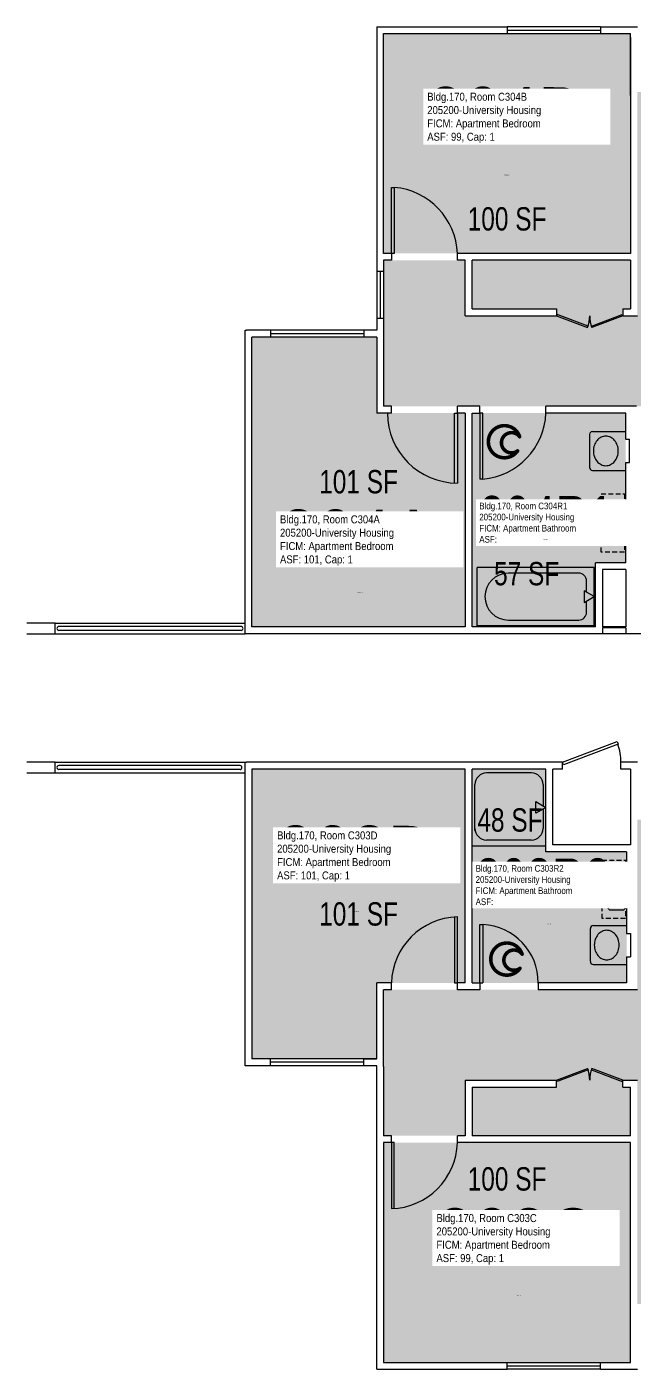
# Model space of a CAD drawing. Header units: inches. Extents: x -54 to 2416, y -88 to 674.
# Drawn here: x 602 to 914, y -52 to 638 of the extents above; entities that cross this region are included whole.
import ezdxf
from ezdxf.enums import TextEntityAlignment as Align

# ---------------------------------------------------------------- set-up
doc = ezdxf.new("R2010")
doc.units = ezdxf.units.IN
doc.header["$LTSCALE"] = 10
doc.header["$MEASUREMENT"] = 0
doc.linetypes.add('DASHED2', pattern=[0.375, 0.25, -0.125])
doc.layers.get('0').update_dxf_attribs({"linetype": 'CONTINUOUS'})
for name, color, linetype in [('A-DOOR', 2, 'CONTINUOUS'), ('A-FLOR', 3, 'CONTINUOUS'), ('A-GLAZ', 1, 'CONTINUOUS'), ('A-IDEN-ICON', 4, 'CONTINUOUS'), ('A-IDEN-RNUM', 7, 'CONTINUOUS'), ('A-IDEN-SNUM', 4, 'CONTINUOUS'), ('A-IDEN-VNUM', 4, 'CONTINUOUS'), ('A-WALL', 5, 'CONTINUOUS'), ('AREA-TEXT', 3, 'CONTINUOUS'), ('P-SANR-FIXT', 2, 'CONTINUOUS'), ('Rooms-Category-Color', 7, 'CONTINUOUS'), ('Rooms-College-Color', 7, 'CONTINUOUS'), ('Rooms-Department-Color', 7, 'CONTINUOUS'), ('Rooms-Division-Color', 7, 'CONTINUOUS'), ('Rooms-Information', 7, 'CONTINUOUS')]:
    doc.layers.add(name, color=color, linetype=linetype)
doc.styles.add('CP_AREA', font='arial.ttf', dxfattribs={"height": 15})
doc.styles.add('CP_ROOMSNUMBER', font='arial.ttf', dxfattribs={"height": 1})
doc.styles.add('CP_ROOMVNUMBER', font='arial.ttf', dxfattribs={"width": 0.85, "height": 0.075})

# ---------------------------------------------------------------- blocks, each defined once
blk = doc.blocks.new('CPBATH')
at = {"color": 0, "linetype": 'ByBlock', "const_width": 0.0127}
for points in [[(0.0571, 0.0168, 0.861492), (-0.0551, 0, 1)], [(-0.0551, 0, 0.726902), (0.0487, -0.0337, 1)], [(0.0571, 0.0168, 0.729002), (-0.0084, -0.0042, 1)], [(-0.0084, -0.0042, 0.609468), (0.0487, -0.0337, 1)]]:
    blk.add_lwpolyline(points, format="xyb", dxfattribs=at)
at = {"color": 0, "linetype": 'ByBlock', "const_width": 0.00637}
for points in [[(0.0544, 0.0152, 1), (0.0599, 0.0184, 1)], [(0.0459, -0.0353, 1), (0.0515, -0.0321, 1)]]:
    blk.add_lwpolyline(points, format="xyb", close=True, dxfattribs=at)

msp = doc.modelspace()

# ---------------------------------------------------------------- hatches: boundary and pattern name
at = {"layer": 'Rooms-Category-Color', "true_color": 0x728ef3}
for points in [[(912.5, 521.5), (785.5, 521.5), (785.5, 634.5), (912.5, 634.5)], [(1178.5, 518), (1178.5, 443), (1048, 443), (1048, 355.5), (992.5, 355.5), (992.5, 439.5), (944.99, 439.5), (944.99, 443), (785.5, 443), (785.5, 518), (827.5, 518), (827.5, 489.5), (874.5, 489.5), (874.5, 493), (831, 493), (831, 518), (912.5, 518), (912.5, 493), (908.5, 493), (908.5, 489.5), (916, 489.5), (916, 604.5), (1048, 604.5), (1048, 489.5), (1055.5, 489.5), (1055.5, 493), (1051.5, 493), (1051.5, 518), (1133, 518), (1133, 493), (1089.5, 493), (1089.5, 489.5), (1136.5, 489.5), (1136.5, 518)], [(827.5, 329.68), (717.75, 329.68), (717.75, 478.68), (782, 478.68), (782, 439.5), (827.5, 439.5)], [(831, 439.5), (910, 439.5), (910, 362.5), (894.5, 362.5), (894.5, 329.5), (831, 329.5), (831, 439.5)], [(827.5, 256.5), (717.75, 256.5), (717.75, 107.5), (782, 107.5), (782, 146.5), (827.5, 146.5)], [(869, 256.5), (869, 214), (910.5, 214), (910.5, 146.5), (831, 146.5), (831, 256.5)], [(785.5, 68), (785.5, 143), (916, 143), (916, 230.5), (971.5, 230.5), (971.5, 146.5), (1019.01, 146.5), (1019.01, 143), (1178.5, 143), (1178.5, 68), (1136.5, 68), (1136.5, 96.5), (1089.5, 96.5), (1089.5, 93), (1133, 93), (1133, 68), (1051.5, 68), (1051.5, 93), (1055.5, 93), (1055.5, 96.5), (1048, 96.5), (1048, -18.5), (916, -18.5), (916, 96.5), (908.5, 96.5), (908.5, 93), (912.5, 93), (912.5, 68), (831, 68), (831, 93), (874.5, 93), (874.5, 96.5), (827.5, 96.5), (827.5, 68)], [(912.5, 64.5), (785.5, 64.5), (785.5, -48.5), (912.5, -48.5)]]:
    msp.add_hatch(color=171, dxfattribs=at).paths.add_polyline_path(points)
at = {"layer": 'Rooms-College-Color', "true_color": 0xadadad}
for points in [[(912.5, 521.5), (785.5, 521.5), (785.5, 634.5), (912.5, 634.5)], [(1178.5, 518), (1178.5, 443), (1048, 443), (1048, 355.5), (992.5, 355.5), (992.5, 439.5), (944.99, 439.5), (944.99, 443), (785.5, 443), (785.5, 518), (827.5, 518), (827.5, 489.5), (874.5, 489.5), (874.5, 493), (831, 493), (831, 518), (912.5, 518), (912.5, 493), (908.5, 493), (908.5, 489.5), (916, 489.5), (916, 604.5), (1048, 604.5), (1048, 489.5), (1055.5, 489.5), (1055.5, 493), (1051.5, 493), (1051.5, 518), (1133, 518), (1133, 493), (1089.5, 493), (1089.5, 489.5), (1136.5, 489.5), (1136.5, 518)], [(827.5, 329.68), (717.75, 329.68), (717.75, 478.68), (782, 478.68), (782, 439.5), (827.5, 439.5)], [(831, 439.5), (910, 439.5), (910, 362.5), (894.5, 362.5), (894.5, 329.5), (831, 329.5), (831, 439.5)], [(827.5, 256.5), (717.75, 256.5), (717.75, 107.5), (782, 107.5), (782, 146.5), (827.5, 146.5)], [(869, 256.5), (869, 214), (910.5, 214), (910.5, 146.5), (831, 146.5), (831, 256.5)], [(785.5, 68), (785.5, 143), (916, 143), (916, 230.5), (971.5, 230.5), (971.5, 146.5), (1019.01, 146.5), (1019.01, 143), (1178.5, 143), (1178.5, 68), (1136.5, 68), (1136.5, 96.5), (1089.5, 96.5), (1089.5, 93), (1133, 93), (1133, 68), (1051.5, 68), (1051.5, 93), (1055.5, 93), (1055.5, 96.5), (1048, 96.5), (1048, -18.5), (916, -18.5), (916, 96.5), (908.5, 96.5), (908.5, 93), (912.5, 93), (912.5, 68), (831, 68), (831, 93), (874.5, 93), (874.5, 96.5), (827.5, 96.5), (827.5, 68)], [(912.5, 64.5), (785.5, 64.5), (785.5, -48.5), (912.5, -48.5)]]:
    msp.add_hatch(color=253, dxfattribs=at).paths.add_polyline_path(points)
at = {"layer": 'Rooms-Department-Color', "true_color": 0x604aed}
for points in [[(912.5, 521.5), (785.5, 521.5), (785.5, 634.5), (912.5, 634.5)], [(1178.5, 518), (1178.5, 443), (1048, 443), (1048, 355.5), (992.5, 355.5), (992.5, 439.5), (944.99, 439.5), (944.99, 443), (785.5, 443), (785.5, 518), (827.5, 518), (827.5, 489.5), (874.5, 489.5), (874.5, 493), (831, 493), (831, 518), (912.5, 518), (912.5, 493), (908.5, 493), (908.5, 489.5), (916, 489.5), (916, 604.5), (1048, 604.5), (1048, 489.5), (1055.5, 489.5), (1055.5, 493), (1051.5, 493), (1051.5, 518), (1133, 518), (1133, 493), (1089.5, 493), (1089.5, 489.5), (1136.5, 489.5), (1136.5, 518)], [(827.5, 329.68), (717.75, 329.68), (717.75, 478.68), (782, 478.68), (782, 439.5), (827.5, 439.5)], [(831, 439.5), (910, 439.5), (910, 362.5), (894.5, 362.5), (894.5, 329.5), (831, 329.5), (831, 439.5)], [(827.5, 256.5), (717.75, 256.5), (717.75, 107.5), (782, 107.5), (782, 146.5), (827.5, 146.5)], [(869, 256.5), (869, 214), (910.5, 214), (910.5, 146.5), (831, 146.5), (831, 256.5)], [(785.5, 68), (785.5, 143), (916, 143), (916, 230.5), (971.5, 230.5), (971.5, 146.5), (1019.01, 146.5), (1019.01, 143), (1178.5, 143), (1178.5, 68), (1136.5, 68), (1136.5, 96.5), (1089.5, 96.5), (1089.5, 93), (1133, 93), (1133, 68), (1051.5, 68), (1051.5, 93), (1055.5, 93), (1055.5, 96.5), (1048, 96.5), (1048, -18.5), (916, -18.5), (916, 96.5), (908.5, 96.5), (908.5, 93), (912.5, 93), (912.5, 68), (831, 68), (831, 93), (874.5, 93), (874.5, 96.5), (827.5, 96.5), (827.5, 68)], [(912.5, 64.5), (785.5, 64.5), (785.5, -48.5), (912.5, -48.5)]]:
    msp.add_hatch(color=173, dxfattribs=at).paths.add_polyline_path(points)
at = {"layer": 'Rooms-Division-Color', "true_color": 0x604aed}
for points in [[(912.5, 521.5), (785.5, 521.5), (785.5, 634.5), (912.5, 634.5)], [(1178.5, 518), (1178.5, 443), (1048, 443), (1048, 355.5), (992.5, 355.5), (992.5, 439.5), (944.99, 439.5), (944.99, 443), (785.5, 443), (785.5, 518), (827.5, 518), (827.5, 489.5), (874.5, 489.5), (874.5, 493), (831, 493), (831, 518), (912.5, 518), (912.5, 493), (908.5, 493), (908.5, 489.5), (916, 489.5), (916, 604.5), (1048, 604.5), (1048, 489.5), (1055.5, 489.5), (1055.5, 493), (1051.5, 493), (1051.5, 518), (1133, 518), (1133, 493), (1089.5, 493), (1089.5, 489.5), (1136.5, 489.5), (1136.5, 518)], [(827.5, 329.68), (717.75, 329.68), (717.75, 478.68), (782, 478.68), (782, 439.5), (827.5, 439.5)], [(831, 439.5), (910, 439.5), (910, 362.5), (894.5, 362.5), (894.5, 329.5), (831, 329.5), (831, 439.5)], [(827.5, 256.5), (717.75, 256.5), (717.75, 107.5), (782, 107.5), (782, 146.5), (827.5, 146.5)], [(869, 256.5), (869, 214), (910.5, 214), (910.5, 146.5), (831, 146.5), (831, 256.5)], [(785.5, 68), (785.5, 143), (916, 143), (916, 230.5), (971.5, 230.5), (971.5, 146.5), (1019.01, 146.5), (1019.01, 143), (1178.5, 143), (1178.5, 68), (1136.5, 68), (1136.5, 96.5), (1089.5, 96.5), (1089.5, 93), (1133, 93), (1133, 68), (1051.5, 68), (1051.5, 93), (1055.5, 93), (1055.5, 96.5), (1048, 96.5), (1048, -18.5), (916, -18.5), (916, 96.5), (908.5, 96.5), (908.5, 93), (912.5, 93), (912.5, 68), (831, 68), (831, 93), (874.5, 93), (874.5, 96.5), (827.5, 96.5), (827.5, 68)], [(912.5, 64.5), (785.5, 64.5), (785.5, -48.5), (912.5, -48.5)]]:
    msp.add_hatch(color=173, dxfattribs=at).paths.add_polyline_path(points)

# ---------------------------------------------------------------- linework, layer by layer
at = {"layer": 'A-DOOR'}
for p, q in [((789.5, 555.5), (791, 555.5)), ((789.5, 521.5), (789.5, 555.5)), ((791, 555.5), (791, 521.5)), ((791, 521.5), (789.5, 521.5)), ((874.75, 490.16), (874.5, 489.5)), ((890.63, 484.08), (874.75, 490.16)), ((892.37, 484.08), (908.25, 490.16)), ((908.25, 490.16), (908.5, 489.5)), ((874.5, 489.5), (890.37, 483.41)), ((890.37, 483.41), (890.63, 484.08)), ((892.63, 483.41), (892.37, 484.08)), ((908.5, 489.5), (892.63, 483.41)), ((822, 403.5), (822, 439.5)), ((822, 439.5), (823.5, 439.5)), ((823.5, 439.5), (823.5, 403.5)), ((836.5, 439.5), (835, 439.5)), ((835, 439.5), (835, 405.5)), ((836.5, 405.5), (836.5, 439.5)), ((836.5, 405.5), (835, 405.5)), ((877.5, 260), (905.57, 270.59)), ((906.07, 269.27), (878, 258.68)), ((905.57, 270.59), (906.07, 269.27)), ((878, 258.68), (877.5, 260)), ((822, 180.5), (822, 146.5)), ((823.5, 146.5), (823.5, 180.5)), ((835, 176.5), (836.5, 176.5)), ((835, 146.5), (835, 176.5)), ((836.5, 176.5), (836.5, 146.5)), ((822, 146.5), (823.5, 146.5)), ((835, 146.5), (836.5, 146.5)), ((874.5, 96.5), (890.37, 102.59)), ((890.63, 101.92), (874.75, 95.84)), ((890.37, 102.59), (890.63, 101.92)), ((892.63, 102.59), (892.37, 101.92)), ((892.37, 101.92), (908.25, 95.84)), ((908.5, 96.5), (892.63, 102.59)), ((874.75, 95.84), (874.5, 96.5)), ((908.25, 95.84), (908.5, 96.5)), ((791, 64.5), (789.5, 64.5)), ((789.5, 64.5), (789.5, 30.5)), ((791, 30.5), (791, 64.5))]:
    msp.add_line(p, q, dxfattribs=at)
for centre, radius, start, end in [((787.86, 519.97), 35.67, 2.4645, 84.95117), ((874.5, 489.5), 17, 339.02254, 360), ((908.5, 489.5), 17, 180, 200.97746), ((823.5, 439.5), 36, 180, 270), ((833.4, 441), 35.64, 274.99827, 357.58607), ((880.31, 260.37), 27.2, 359.22408, 19.05218), ((824.46, 145.54), 34.97, 91.57576, 178.42424), ((835.23, 146.75), 29.77, 359.51034, 87.55206), ((874.5, 96.5), 17, 360, 20.97746), ((908.5, 96.5), 17, 159.02254, 180), ((788.54, 65.46), 34.97, 271.57576, 358.42424)]:
    msp.add_arc(centre, radius, start, end, dxfattribs=at)
at = {"layer": 'A-FLOR'}
for p, q in [((712.25, 329.75), (618.5, 329.75)), ((712.25, 327.75), (618.5, 327.75)), ((711.65, 258.25), (618.5, 258.25)), ((711.65, 256.25), (618.5, 256.25))]:
    msp.add_line(p, q, dxfattribs=at)
at = {"layer": 'A-FLOR', "extrusion": (0.000548246, -8.04938e-14, 1)}
msp.add_arc((618.5, 328.75, 0.34), 1, 90, 270, dxfattribs=at)
at = {"layer": 'A-FLOR', "extrusion": (-0.000548246, 4.85143e-14, 1)}
msp.add_arc((712.25, 328.75, -0.39), 1, 270, 90, dxfattribs=at)
at = {"layer": 'A-FLOR', "extrusion": (0.000548246, 4.24151e-12, 1)}
msp.add_arc((618.5, 257.25, 0.34), 1, 90.00001, 270.00002, dxfattribs=at)
at = {"layer": 'A-FLOR', "extrusion": (-0.000548246, -4.20549e-12, 1)}
msp.add_arc((711.65, 257.25, -0.39), 1, 270, 90, dxfattribs=at)
at = {"layer": 'A-GLAZ'}
for p, q in [((897, 638), (849, 638)), ((849, 636.25), (897, 636.25)), ((849, 634.5), (897, 634.5)), ((782, 512.25), (782, 488.25)), ((783.75, 512.25), (783.75, 488.25)), ((785.5, 512.25), (785.5, 488.25)), ((775.25, 482), (727.25, 482)), ((775.25, 480.25), (727.25, 480.25)), ((775.25, 478.5), (727.25, 478.5)), ((775.25, 107.5), (727.25, 107.5)), ((775.25, 105.75), (727.25, 105.75)), ((775.25, 104), (727.25, 104)), ((849, -48.5), (897, -48.5)), ((849, -50.25), (897, -50.25)), ((897, -52), (849, -52))]:
    msp.add_line(p, q, dxfattribs=at)
at = {"layer": 'A-WALL'}
for p, q in [((782, 638), (782, 512.25)), ((782, 638), (849, 638)), ((849, 638), (849, 634.5)), ((897, 638), (897, 634.5)), ((897, 638), (916, 638)), ((785.5, 634.5), (849, 634.5)), ((785.5, 521.5), (785.5, 634.5)), ((897, 634.5), (912.5, 634.5)), ((912.5, 602.75), (912.5, 634.5)), ((912.5, 632.5), (912.5, 602.75)), ((912.5, 602.75), (912.5, 521.5)), ((789.5, 521.5), (785.5, 521.5)), ((785.5, 518), (785.5, 512.25)), ((789.5, 518), (785.5, 518)), ((789.5, 521.5), (789.5, 518)), ((823.5, 518), (823.5, 521.5)), ((912.5, 521.5), (823.5, 521.5)), ((827.5, 518), (823.5, 518)), ((827.5, 489.5), (827.5, 518)), ((831, 493), (831, 518)), ((912.5, 518), (831, 518)), ((912.5, 518), (912.5, 493)), ((785.5, 512.25), (782, 512.25)), ((831, 493), (874.5, 493)), ((874.5, 493), (874.5, 489.5)), ((908.5, 493), (912.5, 493)), ((908.5, 493), (908.5, 489.5)), ((782, 488.25), (785.5, 488.25)), ((782, 488.25), (782, 482)), ((785.5, 488.25), (785.5, 482)), ((827.5, 489.5), (874.5, 489.5)), ((908.5, 489.5), (916, 489.5)), ((714.25, 482), (715, 482)), ((714.25, 326), (714.25, 482)), ((727.25, 482), (715, 482)), ((717.75, 329.5), (717.75, 478.5)), ((727.25, 478.5), (717.75, 478.5)), ((727.25, 482), (727.25, 478.5)), ((775.25, 482), (775.25, 478.5)), ((782, 482), (775.25, 482)), ((782, 478.5), (775.25, 478.5)), ((782, 478.5), (782, 439.5)), ((785.5, 482), (785.5, 443)), ((789.5, 443), (785.5, 443)), ((789.5, 439.5), (789.5, 443)), ((823.5, 439.5), (823.5, 443)), ((823.5, 439.5), (823.5, 443)), ((835, 443), (823.5, 443)), ((835, 439.5), (835, 443)), ((869, 439.5), (869, 443)), ((915.5, 443), (869, 443)), ((789.5, 439.5), (782, 439.5)), ((827.5, 439.5), (823.5, 439.5)), ((827.5, 439.5), (827.5, 329.5)), ((831, 439.5), (835, 439.5)), ((831, 329.5), (831, 439.5)), ((910, 439.5), (869, 439.5)), ((892.37, 439.5), (873, 439.5)), ((910, 426), (910, 439.5)), ((910, 426), (912.01, 426)), ((912.01, 414), (912.01, 426)), ((910, 414), (912.01, 414)), ((910, 362.5), (910, 414)), ((910, 362.5), (894.5, 362.5)), ((894.5, 329.5), (894.5, 362.5)), ((910, 359), (898, 359)), ((898, 359), (898, 329.5)), ((910, 359), (910, 329.5)), ((616.5, 331.5), (602, 331.5)), ((616.5, 331.5), (714.25, 331.5)), ((616.5, 326), (616.5, 331.5)), ((602, 326), (616.5, 326)), ((616.5, 326), (714.25, 326)), ((715, 326), (714.25, 326)), ((898, 326), (715, 326)), ((827.5, 329.5), (717.75, 329.5)), ((894.5, 329.5), (831, 329.5)), ((910, 329.5), (898, 329.5)), ((910, 329), (898, 329)), ((898, 329), (898, 326)), ((910, 326), (898, 326)), ((910, 329), (910, 326)), ((996, 326), (910, 326)), ((616.5, 260), (602, 260)), ((616.5, 260), (714.25, 260)), ((616.5, 254.5), (616.5, 260)), ((714.25, 104), (714.25, 260)), ((714.25, 260), (715, 260)), ((877.5, 260), (715, 260)), ((717.75, 256.5), (717.75, 107.5)), ((827.5, 256.5), (717.75, 256.5)), ((827.5, 146.5), (827.5, 256.5)), ((869, 256.5), (831, 256.5)), ((831, 146.5), (831, 256.5)), ((869, 214), (869, 256.5)), ((877.5, 256.5), (872.5, 256.5)), ((872.5, 217.5), (872.5, 256.5)), ((877.5, 256.5), (877.5, 260)), ((907.5, 256.5), (907.5, 260)), ((916, 260), (907.5, 260)), ((912.5, 256.5), (907.5, 256.5)), ((912.5, 256.5), (912.5, 217.5)), ((602, 254.5), (616.5, 254.5)), ((616.5, 254.5), (714.25, 254.5)), ((910.5, 214), (869, 214)), ((912.5, 217.5), (872.5, 217.5)), ((910.5, 214), (910.5, 172)), ((910.5, 172), (912.5, 172)), ((912.5, 172), (912.5, 160)), ((910.5, 160), (910.5, 146.5)), ((910.5, 160), (912.5, 160)), ((789.5, 146.5), (782, 146.5)), ((782, 107.5), (782, 146.5)), ((789.5, 143), (789.5, 146.5)), ((823.5, 143), (823.5, 146.5)), ((827.5, 146.5), (823.5, 146.5)), ((831, 146.5), (835, 146.5)), ((835, 146.5), (835, 143)), ((835, 146.5), (835, 143)), ((865, 146.5), (865, 143)), ((910.5, 146.5), (865, 146.5)), ((789.5, 143), (785.5, 143)), ((785.5, 103.5), (785.5, 143)), ((835, 143), (823.5, 143)), ((916, 143), (865, 143)), ((715, 104), (714.25, 104)), ((727.25, 104), (715, 104)), ((727.25, 107.5), (717.75, 107.5)), ((727.25, 104), (727.25, 107.5)), ((775.25, 107.5), (782, 107.5)), ((782, 107.5), (775.25, 107.5)), ((775.25, 104), (775.25, 107.5)), ((782, 104), (775.25, 104)), ((782, -52), (782, 104)), ((785.5, 103.5), (785.5, 68)), ((827.5, 96.5), (874.5, 96.5)), ((827.5, 96.5), (827.5, 68)), ((831, 93), (874.5, 93)), ((831, 93), (831, 68)), ((874.5, 93), (874.5, 96.5)), ((908.5, 93), (908.5, 96.5)), ((908.5, 96.5), (916, 96.5)), ((908.5, 93), (912.5, 93)), ((912.5, 68), (912.5, 93)), ((789.5, 68), (785.5, 68)), ((785.5, 64.5), (785.5, -48.5)), ((789.5, 64.5), (785.5, 64.5)), ((789.5, 64.5), (789.5, 68)), ((823.5, 64.5), (823.5, 68)), ((827.5, 68), (823.5, 68)), ((912.5, 64.5), (823.5, 64.5)), ((912.5, 68), (831, 68)), ((912.5, -16.75), (912.5, 64.5)), ((912.5, -48.5), (912.5, -16.75)), ((782, -52), (849, -52)), ((785.5, -48.5), (849, -48.5)), ((849, -52), (849, -48.5)), ((897, -48.5), (912.5, -48.5)), ((897, -52), (897, -48.5)), ((897, -52), (916, -52))]:
    msp.add_line(p, q, dxfattribs=at)
at = {"layer": 'P-SANR-FIXT'}
for p, q in [((891.39, 428.5), (891.39, 411.5)), ((892.89, 430), (910.01, 430)), ((892.89, 410), (910.01, 410)), ((901.37, 393.5), (900.5, 392.62)), ((908.37, 393.5), (901.37, 393.5)), ((909.25, 392.62), (908.37, 393.5)), ((900.37, 392.33), (900.37, 389)), ((900.37, 389), (901.36, 385.56)), ((909.37, 373.5), (909.37, 392.33)), ((901.36, 380.44), (900.37, 377)), ((901.37, 385.44), (901.37, 380.56)), ((900.37, 377), (900.37, 373.5)), ((900.37, 373.5), (901.25, 372.62)), ((908.5, 372.62), (909.37, 373.5)), ((901.55, 372.5), (908.2, 372.5)), ((893.87, 360.12), (833.62, 360.12)), ((833.62, 330.12), (833.62, 360.12)), ((893.87, 330.12), (893.87, 360.12)), ((885.84, 357.17), (849.69, 357.17)), ((889.86, 347.44), (889.86, 353.16)), ((893.87, 345.12), (888.68, 348.12)), ((888.68, 348.12), (888.68, 342.12)), ((888.68, 342.12), (893.87, 345.12)), ((889.86, 337.09), (889.86, 342.81)), ((849.69, 333.07), (885.84, 333.07)), ((893.87, 330.12), (833.62, 330.12)), ((832.5, 224.97), (832.5, 248.47)), ((861.5, 254.47), (838.5, 254.47)), ((867.5, 248.47), (867.5, 237.58)), ((863.8, 239.72), (869, 236.72)), ((863.8, 233.72), (863.8, 239.72)), ((869, 236.72), (863.8, 233.72)), ((867.5, 235.85), (867.5, 225.97)), ((831, 217), (869, 217)), ((861.5, 219.97), (838.5, 219.97)), ((900.87, 204), (901.75, 204.88)), ((900.87, 200.56), (900.87, 204)), ((901.86, 197.06), (900.89, 200.44)), ((902.05, 205), (908.7, 205)), ((909, 204.88), (909.87, 204)), ((909.87, 204), (909.87, 185.17)), ((901.87, 192.06), (901.87, 196.94)), ((900.87, 185.17), (900.87, 188.44)), ((900.89, 188.56), (901.86, 191.94)), ((901.87, 184), (901, 184.88)), ((908.7, 184), (901.87, 184)), ((909.75, 184.88), (909, 184.12)), ((891.87, 157.5), (891.87, 174.5)), ((893.37, 176), (910.5, 176)), ((893.37, 156), (910.5, 156))]:
    msp.add_line(p, q, dxfattribs=at)
at = {"layer": 'P-SANR-FIXT', "linetype": 'DASHED2'}
for p, q in [((897.37, 397.91), (909.37, 397.91)), ((897.37, 367.91), (897.37, 397.91)), ((909.37, 397.91), (909.37, 367.91)), ((909.37, 367.91), (897.37, 367.91)), ((897.87, 179.59), (897.87, 209.59)), ((897.87, 209.59), (909.87, 209.59)), ((909.87, 209.59), (909.87, 179.59)), ((909.87, 179.59), (897.87, 179.59))]:
    msp.add_line(p, q, dxfattribs=at)
at = {"layer": 'P-SANR-FIXT'}
for centre, radius, start, end in [((892.89, 428.5), 1.5, 90, 180), ((902.39, 420), 9, 160.77064, 180), ((901.12, 420.44), 7.65, 139.89909, 160.77064), ((900.31, 421.13), 6.59, 116.19159, 139.89909), ((899.79, 422.18), 5.42, 90, 116.19159), ((899.79, 422.18), 5.42, 63.80841, 90), ((899.27, 421.13), 6.59, 40.10091, 63.80841), ((898.46, 420.44), 7.65, 19.22936, 40.10091), ((897.19, 420), 9, 360, 19.22936), ((902.39, 420), 9, 180, 199.22936), ((901.12, 419.56), 7.65, 199.22936, 220.10091), ((900.31, 418.87), 6.59, 220.10091, 243.80841), ((899.27, 418.87), 6.59, 296.19159, 319.89909), ((898.46, 419.56), 7.65, 319.89909, 340.77064), ((897.19, 420), 9, 340.77064, 360), ((892.89, 411.5), 1.5, 180, 270), ((899.79, 417.82), 5.42, 243.80841, 270), ((899.79, 417.82), 5.42, 270, 296.19159), ((889.48, 382.34), 7.26, 129.47246, 153.29881), ((890.33, 381.32), 8.59, 108.83538, 129.47246), ((890.87, 379.71), 10.29, 90, 108.83538), ((890.87, 379.71), 10.29, 71.16462, 90), ((891.42, 381.32), 8.59, 50.52754, 71.16462), ((892.27, 382.34), 7.26, 26.70119, 50.52754), ((900.79, 392.33), 0.418, 135, 180), ((908.96, 392.33), 0.418, 360, 45), ((888.18, 383), 5.8, 153.29881, 180), ((888.18, 383), 5.8, 180, 206.70119), ((889.48, 383.66), 7.26, 206.70119, 230.52754), ((892.27, 383.66), 7.26, 309.47246, 333.29881), ((893.57, 383), 5.8, 360, 26.70119), ((893.57, 383), 5.8, 333.29881, 360), ((900.96, 385.44), 0.418, 360, 15.9454), ((900.96, 380.56), 0.418, 344.0546, 360), ((890.86, 385.33), 9.43, 230.52754, 251.16462), ((890.36, 383.86), 7.87, 251.16462, 273.77544), ((890.87, 386.29), 10.29, 270, 288.83538), ((891.42, 384.68), 8.59, 288.83538, 309.47246), ((901.55, 372.92), 0.418, 225, 270), ((908.2, 372.92), 0.418, 270, 315), ((849.69, 345.12), 12.05, 90, 270), ((885.84, 353.16), 4.02, 360, 90), ((885.84, 337.09), 4.02, 270, 360), ((838.5, 248.47), 6, 90, 180), ((861.5, 248.47), 6, 360, 90), ((838.5, 225.97), 6, 180, 270), ((861.5, 225.97), 6, 270, 360), ((891.36, 192.17), 9.43, 108.83538, 129.47246), ((890.86, 193.64), 7.87, 86.22456, 108.83538), ((891.37, 191.21), 10.29, 71.16462, 90), ((891.92, 192.82), 8.59, 50.52754, 71.16462), ((901.29, 200.56), 0.418, 180, 195.9454), ((902.05, 204.58), 0.418, 90, 135), ((908.7, 204.58), 0.418, 45, 90), ((888.68, 194.5), 5.8, 153.29881, 180), ((888.68, 194.5), 5.8, 180, 206.70119), ((889.98, 193.84), 7.26, 129.47246, 153.29881), ((892.77, 193.84), 7.26, 26.70119, 50.52754), ((894.07, 194.5), 5.8, 360, 26.70119), ((894.07, 194.5), 5.8, 333.29881, 360), ((901.46, 196.94), 0.418, 360, 15.9454), ((889.98, 195.16), 7.26, 206.70119, 230.52754), ((890.83, 196.18), 8.59, 230.52754, 251.16462), ((891.37, 197.79), 10.29, 251.16462, 270), ((891.37, 197.79), 10.29, 270, 288.83538), ((891.92, 196.18), 8.59, 288.83538, 309.47246), ((892.77, 195.16), 7.26, 309.47246, 333.29881), ((901.46, 192.06), 0.418, 344.0546, 360), ((901.29, 185.17), 0.418, 180, 225), ((908.7, 184.42), 0.418, 270, 315), ((909.46, 185.17), 0.418, 315, 360), ((893.37, 174.5), 1.5, 90, 180), ((900.79, 167.13), 6.59, 116.19159, 139.89909), ((900.27, 168.18), 5.42, 90, 116.19159), ((900.27, 168.18), 5.42, 63.80841, 90), ((899.76, 167.13), 6.59, 40.10091, 63.80841), ((902.88, 166), 9, 160.77064, 180), ((902.88, 166), 9, 180, 199.22936), ((901.6, 166.44), 7.65, 139.89909, 160.77064), ((898.95, 166.44), 7.65, 19.22936, 40.10091), ((897.67, 166), 9, 360, 19.22936), ((897.67, 166), 9, 340.77064, 360), ((901.6, 165.56), 7.65, 199.22936, 220.10091), ((900.79, 164.87), 6.59, 220.10091, 243.80841), ((900.27, 163.82), 5.42, 243.80841, 270), ((900.27, 163.82), 5.42, 270, 296.19159), ((899.76, 164.87), 6.59, 296.19159, 319.89909), ((898.95, 165.56), 7.65, 319.89909, 340.77064), ((893.37, 157.5), 1.5, 180, 270)]:
    msp.add_arc(centre, radius, start, end, dxfattribs=at)

# ---------------------------------------------------------------- block references
at = {"layer": 'A-IDEN-ICON', "xscale": 144.0000000054812, "yscale": 144.0000000054812, "zscale": 144.0000000054812, "rotation": 0.9568004009583855}
for p in [(847.31, 424.74), (848.55, 158.79)]:
    msp.add_blockref('CPBATH', p, dxfattribs=at)

# ---------------------------------------------------------------- texts
at = {"layer": 'A-IDEN-RNUM', "style": 'CP_ROOMSNUMBER'}
for s, rotation, p in [('0304-B0', 359.98, (847.35, 561.74)), ('0304-A0', 359.97609, (772.18, 347.09)), ('0303-D0', 359.98, (769.94, 183.22)), ('0303-C0', 359.97609, (854.11, -14.28))]:
    msp.add_text(s, height=0.36, rotation=rotation, dxfattribs=at).set_placement(p)
for s, p in [('0304-R1', (867.78, 374.26)), ('0303-R2', (869.36, 176.66))]:
    msp.add_text(s, height=0.36, dxfattribs=at).set_placement(p)
at = {"layer": 'A-IDEN-SNUM', "style": 'CP_ROOMSNUMBER'}
for s, rotation, p in [('1700C304B0', 359.98, (847.35, 561.74)), ('1700C304A0', 359.97609, (772.18, 347.09)), ('1700C303D0', 359.98, (769.94, 183.22)), ('1700C303C0', 359.97609, (854.11, -14.28))]:
    msp.add_text(s, height=0.36, rotation=rotation, dxfattribs=at).set_placement(p)
for s, p in [('1700C304R1', (867.78, 374.26)), ('1700C303R2', (869.36, 176.66))]:
    msp.add_text(s, height=0.36, dxfattribs=at).set_placement(p)
at = {"layer": 'A-IDEN-VNUM', "style": 'CP_ROOMVNUMBER', "width": 0.85}
for s, rotation, p in [('304B', 359.97609, (807.95, 578.22)), ('304A', 359.98014, (732.21, 360.96)), ('303D', 359.97609, (730.72, 198.52)), ('303C', 359.97609, (812.66, 1.8))]:
    msp.add_text(s, height=28.8, rotation=rotation, dxfattribs=at).set_placement(p)
at = {"layer": 'A-IDEN-VNUM', "style": 'CP_ROOMVNUMBER', "width": 0.7}
for s, p in [('304R1', (834.73, 372.81, 0)), ('303R2', (832.84, 186.49))]:
    msp.add_text(s, height=24, dxfattribs=at).set_placement(p)
at = {"layer": 'AREA-TEXT', "style": 'CP_AREA', "width": 0.75}
for s, p in [('100 SF', (849, 539.3)), ('101 SF', (772.62, 404.18)), ('57 SF', (859.07, 356.91)), ('48 SF', (850.49, 230.29)), ('101 SF', (772.62, 182)), ('100 SF', (849, 45.79))]:
    msp.add_text(s, height=12, dxfattribs=at).set_placement(p, align=Align.MIDDLE_CENTER)

# ---------------------------------------------------------------- next in the draw order: texts
at = {"layer": 'Rooms-Information', "char_height": 4.1143, "width": 92.16, "attachment_point": 7, "style": 'CP_ROOMVNUMBER', "bg_fill": 3, "box_fill_scale": 1.5, "bg_fill_color": 256, "bg_fill_true_color": 13158600, "bg_fill_transparency": 0}
for s, insert, rotation in [('Bldg.170, Room C304B^M^J205200-University Housing^M^JFICM: Apartment Bedroom^M^JASF: 99, Cap: 1', (807.95, 578.22), 359.97609), ('Bldg.170, Room C304A^M^J205200-University Housing^M^JFICM: Apartment Bedroom^M^JASF: 101, Cap: 1', (732.21, 360.96), 359.98014), ('Bldg.170, Room C303D^M^J205200-University Housing^M^JFICM: Apartment Bedroom^M^JASF: 101, Cap: 1', (730.72, 198.52), 359.97609), ('Bldg.170, Room C303C^M^J205200-University Housing^M^JFICM: Apartment Bedroom^M^JASF: 99, Cap: 1', (812.66, 1.8), 359.97609)]:
    msp.add_mtext(s, dxfattribs=dict(at, insert=insert, rotation=rotation))
at = {"layer": 'Rooms-Information', "char_height": 3.4286, "width": 76.8, "attachment_point": 7, "style": 'CP_ROOMVNUMBER', "bg_fill": 3, "box_fill_scale": 1.5, "bg_fill_color": 256, "bg_fill_true_color": 13158600, "bg_fill_transparency": 0}
for s, insert in [('Bldg.170, Room C304R1^M^J205200-University Housing^M^JFICM: Apartment Bathroom^M^JASF: ', (834.73, 372.81, 0)), ('Bldg.170, Room C303R2^M^J205200-University Housing^M^JFICM: Apartment Bathroom^M^JASF: ', (832.84, 186.49))]:
    msp.add_mtext(s, dxfattribs=dict(at, insert=insert))

doc.saveas('drawing.dxf')
